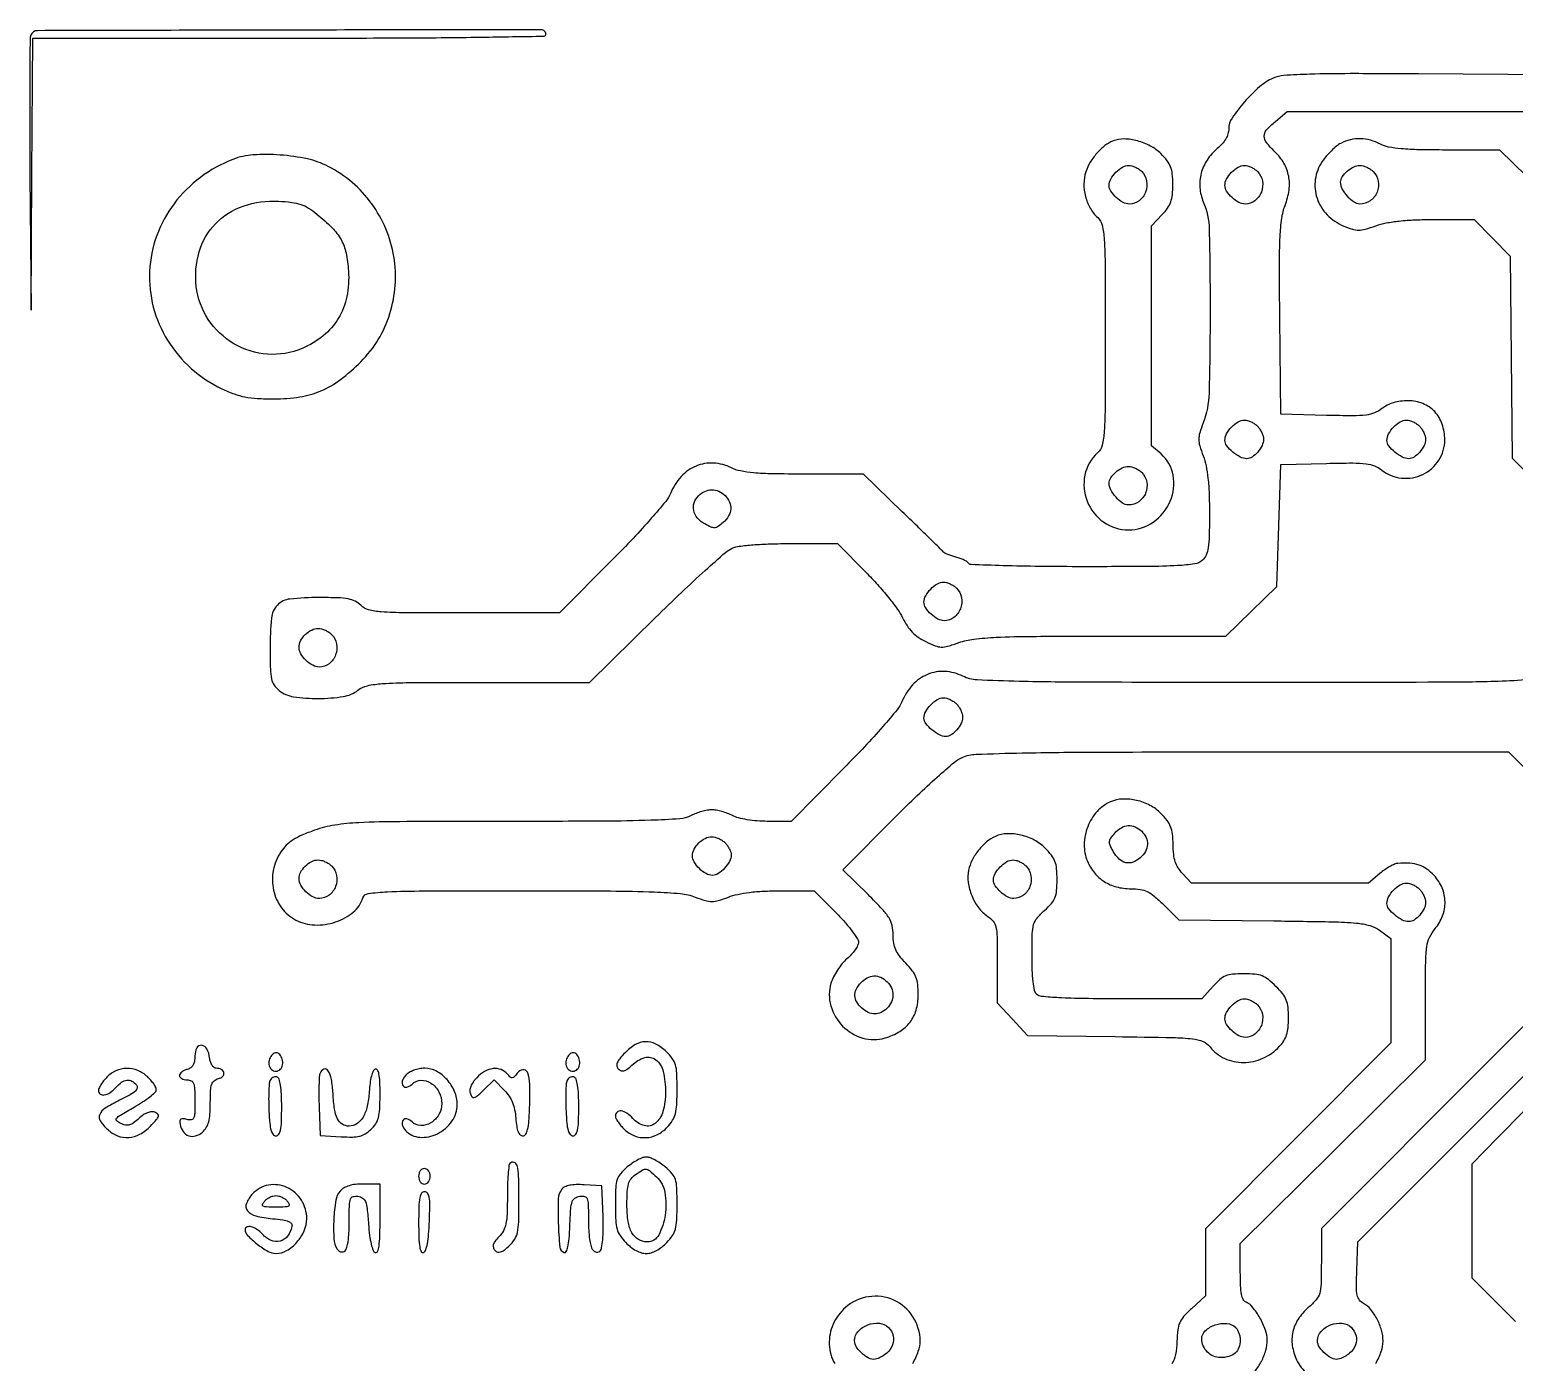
# Model space of a CAD drawing. Extents: x 30 to 1363, y 34 to 747.
# Drawn here: x 30.2 to 415, y 401.8 to 747.2 of the extents above; entities that cross this region are included whole.
import ezdxf

# ---------------------------------------------------------------- set-up
doc = ezdxf.new("R2010")
doc.units = 0

msp = doc.modelspace()

# ---------------------------------------------------------------- linework, layer by layer
for points in [[(30.455378, 745.744313, 0.089955), (30.263404, 744.729599, 0.000473), (30.196328, 734.577904, 0.002078), (30.178887, 722.999145, 0.001314), (30.250149, 709.494313), (30.526773, 674.5), (30.763387, 709.75), (31, 745), (97.5, 745, 0.001002), (126.601436, 745.058322, 0.002757), (147.125, 745.253759, 0.000425), (163.522338, 745.514276, 0.40932), (164, 746, 0.414581), (162.814184, 747.184328, 0.000165), (97.459661, 747.080729, 0.000176), (32.179445, 746.932702, 0.309821)], [(311, 718.344245, 0.071597), (308.887493, 717.126921, 0.045602), (306.821547, 715.175648, 0.044548), (305.084305, 712.811691, 0.056547), (303.951469, 710.35295, 0.078113), (303.443513, 707.261707, 0.065336), (303.853643, 703.958536, 0.065577), (305.099092, 700.8849, 0.07999), (307.037645, 698.465932, -0.154426), (308.185174, 696.502023, -0.039533), (308.717425, 692.814454, -0.014853), (308.955952, 685.927033, -0.001229), (309, 668, -0.001199), (308.956589, 649.90032, -0.015238), (308.716657, 643.100636, -0.042189), (308.169262, 639.480518, -0.151348), (306.991365, 637.492185, 0.15921), (303.703091, 631.741926, 0.147427), (304.308806, 624.958246, 0.145366), (308.580547, 619.57201, 0.154097), (315, 617.545455, 0.153503), (321.43001, 619.567139, 0.140004), (325.828709, 624.96959, 0.146645), (326.596635, 631.680819, 0.171093), (323.444372, 637.235316), (321, 639.360671), (321, 667.875617), (321, 696.390562), (323.75, 699.260944, 0.036958), (325.14865, 700.95524, 0.06928), (325.964127, 702.529766, 0.061387), (326.374808, 704.393206, 0.023579), (326.5, 707.046432, 0.023686), (326.370162, 709.785684, 0.068577), (325.935319, 711.628992, 0.073767), (325.038736, 713.209993, 0.030573), (323.40662, 715.054919, 0.074482), (320.723086, 717.039233, 0.057276), (317.326404, 718.370736, 0.059231), (313.864671, 718.861538, 0.100925)], [(82.870926, 713.582886, 0.140159), (67.603109, 702.087714, 0.150803), (61.261723, 684.584425, 0.152396), (65.911475, 666.690418, 0.143628), (80, 654.112801, 0.023489), (83.189109, 652.777519, 0.039615), (85.981787, 652.003525, 0.034417), (89.122538, 651.617262, 0.013391), (93.5, 651.5, 0.038401), (100.203032, 652.015566, 0.062444), (105.685118, 653.581604, 0.060948), (110.701558, 656.485381, 0.034746), (115.994276, 661.089514, 0.121575), (123.550618, 673.597761, 0.117127), (124.560739, 688.368554, 0.11614), (118.8122, 702.112182, 0.118072), (107.563455, 711.748389, 0.065134), (102.154302, 713.681312, 0.034754), (95.112575, 714.699784, 0.034796), (88.109861, 714.731947, 0.075614)], [(318.428571, 710.428571, -0.152214), (319.713273, 707.980583, -0.136093), (319.456517, 705.114412, -0.140429), (317.776564, 702.852873, -0.164681), (315.257312, 702, -0.12584), (313.617927, 702.419238, -0.060561), (311.842419, 703.691353, -0.061122), (310.452146, 705.321891, -0.14703), (310, 706.826247, -0.130232), (310.437437, 708.47721, -0.064738), (311.752339, 710.216571, -0.064913), (313.461446, 711.555515, -0.134529), (315.083559, 712, -0.071086), (315.876795, 711.886651, -0.038848), (316.79776, 711.538393, -0.037788), (317.696589, 711.030038, -0.048823)], [(348.428571, 710.428571, -0.152214), (349.713273, 707.980583, -0.136093), (349.456517, 705.114412, -0.140429), (347.776564, 702.852873, -0.164681), (345.257312, 702, -0.12584), (343.617927, 702.419238, -0.060561), (341.842419, 703.691353, -0.061122), (340.452146, 705.321891, -0.14703), (340, 706.826247, -0.130232), (340.437437, 708.47721, -0.064738), (341.752339, 710.216571, -0.064913), (343.461446, 711.555515, -0.134529), (345.083559, 712, -0.071086), (345.876795, 711.886651, -0.038848), (346.79776, 711.538393, -0.037788), (347.696589, 711.030038, -0.048823)], [(378.428571, 710.428571, -0.151452), (379.743155, 707.93268, -0.143981), (379.451115, 705.07492, -0.144683), (377.661366, 702.839873, -0.153237), (374.985275, 702, -0.156123), (373.467978, 702.485608, -0.057167), (371.774977, 704.012032, -0.056727), (370.436134, 705.92946, -0.124695), (370, 707.651078, -0.14883), (370.425592, 709.049201, -0.066082), (371.713861, 710.509311, -0.064599), (373.39214, 711.62537, -0.11496), (375, 712, -0.068562), (375.825464, 711.886274, -0.039005), (376.773214, 711.538393, -0.038141), (377.690527, 711.030083, -0.05083)], [(104.648105, 699.39709, -0.02751), (108.571203, 695.847664, -0.068786), (110.88265, 692.762516, -0.074282), (112.170259, 689.314026, -0.036384), (112.809117, 684.656823, -0.065262), (112.364627, 678.007648, -0.085816), (110.17903, 672.344141, -0.087709), (106.265467, 667.832055, -0.071513), (100.768471, 664.547728, -0.117573), (91.828176, 663.089276, -0.114988), (83.110503, 665.798714, -0.114796), (76.478375, 672.088312, -0.116883), (73.358746, 680.618759, -0.100676), (74.104217, 689.602539, -0.12168), (78.338842, 696.902748, -0.119623), (85.552712, 701.474644, -0.095154), (94.712809, 702.737733, -0.018027), (98.113959, 702.435049, -0.04993), (100.453263, 701.900655, -0.057782), (102.441794, 700.96498, -0.031308)], [(348.428571, 644.428571, -0.05083), (349.030083, 643.690527, -0.038141), (349.538393, 642.773214, -0.039005), (349.886274, 641.825464, -0.068562), (350, 641, -0.11496), (349.62537, 639.39214, -0.064599), (348.509311, 637.713861, -0.066082), (347.049201, 636.425592, -0.14883), (345.651078, 636, -0.123849), (343.993274, 636.417031, -0.050995), (342.06094, 637.724282, -0.050878), (340.482218, 639.34447, -0.169282), (340, 640.727963, -0.126001), (340.43599, 642.4306, -0.066557), (341.736826, 644.19878, -0.066985), (343.441883, 645.549136, -0.134822), (345.083559, 646, -0.071086), (345.876795, 645.886651, -0.038848), (346.79776, 645.538393, -0.037788), (347.696589, 645.030038, -0.048823)], [(390.428571, 644.428571, -0.05083), (391.030083, 643.690527, -0.038141), (391.538393, 642.773214, -0.039005), (391.886274, 641.825464, -0.068562), (392, 641, -0.11496), (391.62537, 639.39214, -0.064599), (390.509311, 637.713861, -0.066082), (389.049201, 636.425592, -0.14883), (387.651078, 636, -0.123849), (385.993274, 636.417031, -0.050995), (384.06094, 637.724282, -0.050878), (382.482218, 639.34447, -0.169282), (382, 640.727963, -0.126001), (382.43599, 642.4306, -0.066557), (383.736826, 644.19878, -0.066985), (385.441883, 645.549136, -0.134822), (387.083559, 646, -0.071086), (387.876795, 645.886651, -0.038848), (388.79776, 645.538393, -0.037788), (389.696589, 645.030038, -0.048823)], [(318.428571, 632.428571, -0.151452), (319.743155, 629.93268, -0.143981), (319.451115, 627.07492, -0.144683), (317.661366, 624.839873, -0.153237), (314.985275, 624, -0.156123), (313.467978, 624.485608, -0.057167), (311.774977, 626.012032, -0.056727), (310.436134, 627.92946, -0.124695), (310, 629.651078, -0.14883), (310.425592, 631.049201, -0.066082), (311.713861, 632.509311, -0.064599), (313.39214, 633.62537, -0.11496), (315, 634, -0.068562), (315.825464, 633.886274, -0.039005), (316.773214, 633.538393, -0.038141), (317.690527, 633.030083, -0.05083)], [(210.428571, 626.428571, -0.089834), (211.591058, 624.751816, -0.125145), (211.913034, 622.96242, -0.117822), (211.343637, 621.157118, -0.07392), (209.931662, 619.438155, -0.03034), (208.659101, 618.419771, -0.134852), (207.766643, 618.097884, -0.123803), (206.793681, 618.263183, -0.023862), (205.181662, 619.066585, -0.086841), (203.286359, 620.609662, -0.123231), (202.308091, 622.540246, -0.136083), (202.402572, 624.561045, -0.117581), (203.518212, 626.375354, -0.088006), (205.159355, 627.521988, -0.107051), (206.985176, 627.932177, -0.108005), (208.804658, 627.54917, -0.090937)], [(270.428571, 602.428571, -0.152214), (271.713273, 599.980583, -0.136093), (271.456517, 597.114412, -0.140429), (269.776564, 594.852873, -0.164681), (267.257312, 594, -0.12584), (265.617927, 594.419238, -0.060561), (263.842419, 595.691353, -0.061122), (262.452146, 597.321891, -0.14703), (262, 598.826247, -0.130232), (262.437437, 600.47721, -0.064738), (263.752339, 602.216571, -0.064913), (265.461446, 603.555515, -0.134529), (267.083559, 604, -0.071086), (267.876795, 603.886651, -0.038848), (268.79776, 603.538393, -0.037788), (269.696589, 603.030038, -0.048823)], [(108.428571, 590.428571, -0.152214), (109.713273, 587.980583, -0.136093), (109.456517, 585.114412, -0.140429), (107.776564, 582.852873, -0.164681), (105.257312, 582, -0.126624), (103.562413, 582.436224, -0.066292), (101.79856, 583.739118, -0.066678), (100.449917, 585.444767, -0.134777), (100, 587.083559, -0.120361), (100.41475, 588.781548, -0.078834), (101.617774, 590.409262, -0.078431), (103.273157, 591.592129, -0.116495), (105, 592, -0.068562), (105.825464, 591.886274, -0.039005), (106.773214, 591.538393, -0.038141), (107.690527, 591.030083, -0.05083)], [(270.428571, 572.428571, -0.05083), (271.030083, 571.690527, -0.038141), (271.538393, 570.773214, -0.039005), (271.886274, 569.825464, -0.068562), (272, 569, -0.11496), (271.62537, 567.39214, -0.064599), (270.509311, 565.713861, -0.066082), (269.049201, 564.425592, -0.14883), (267.651078, 564, -0.123849), (265.993274, 564.417031, -0.050995), (264.06094, 565.724282, -0.050878), (262.482218, 567.34447, -0.169282), (262, 568.727963, -0.126001), (262.43599, 570.4306, -0.066557), (263.736826, 572.19878, -0.066985), (265.441883, 573.549136, -0.134822), (267.083559, 574, -0.071086), (267.876795, 573.886651, -0.038848), (268.79776, 573.538393, -0.037788), (269.696589, 573.030038, -0.048823)], [(280.5, 538.097146, 0.072339), (278.244991, 536.688783, 0.049184), (276.135835, 534.51281, 0.04881), (274.473642, 531.942103, 0.067162), (273.55126, 529.353591, 0.087719), (273.446042, 526.185022, 0.061723), (274.382423, 522.735782, 0.061839), (276.129263, 519.626704, 0.089069), (278.416474, 517.462771, -0.076399), (279.904873, 516.123951, -0.119483), (280.647438, 514.57851, -0.048317), (280.943743, 511.97956, -0.00424), (281, 505.346267), (281, 494.922554), (284.926355, 490.711277), (288.852709, 486.5), (311.575132, 486.195719, -0.001425), (326.534205, 485.952763, -0.022348), (331.633248, 485.627116, -0.073639), (334.329413, 484.922915, -0.126109), (336.164415, 483.51811, 0.119582), (339.946245, 480.544973, 0.108754), (344.807729, 479.500867, 0.103786), (349.84509, 480.584716, 0.09979), (354.10295, 483.609585, 0.046453), (355.271878, 485.11154, 0.064411), (355.997531, 486.653454, 0.054418), (356.380772, 488.520114, 0.023446), (356.5, 491.061333, 0.024238), (356.366021, 493.823539, 0.071051), (355.916419, 495.670398, 0.073757), (354.978467, 497.278937, 0.027568), (353.230769, 499.230769, 0.027646), (351.261698, 500.993354, 0.075375), (349.647251, 501.927132, 0.071025), (347.772829, 502.370167, 0.022575), (344.89874, 502.5, 0.0211), (341.999088, 502.37758, 0.075883), (340.203874, 501.946123, 0.084108), (338.717183, 501.024032, 0.029659), (336.932067, 499.25), (334.028193, 496), (313.214096, 496, -0.003166), (303.413903, 496.062061, -0.010448), (296.957443, 496.278827, -0.009322), (292.462111, 496.608024, -0.175173), (291.2, 497.2, -0.147065), (290.682914, 498.16164, -0.020518), (290.318073, 500.418197, -0.019675), (290.07675, 503.431398, -0.010144), (290, 507.214096, -0.006304), (290.07152, 512.886381, -0.061411), (290.424546, 515.256142, -0.107597), (291.30588, 516.928882, -0.035589), (293.25, 518.932067, 0.029659), (295.024032, 520.717183, 0.084108), (295.946123, 522.203874, 0.075883), (296.37758, 523.999088, 0.0211), (296.5, 526.89874, 0.022225), (296.373707, 529.738572, 0.068512), (295.944499, 531.607876, 0.075195), (295.051216, 533.195098, 0.030679), (293.40662, 535.054919, 0.075306), (290.590447, 537.130182, 0.063399), (287.117252, 538.430028, 0.065612), (283.56004, 538.788557, 0.09611)], [(318.428571, 539.428571, -0.088983), (319.57928, 537.77477, -0.12108), (319.92017, 535.996635, -0.117051), (319.399969, 534.218517, -0.079561), (318.074404, 532.567335, -0.092764), (316.186203, 531.408201, -0.149337), (314.317529, 531.278902, -0.136582), (312.5773, 532.227072, -0.072366), (311.067541, 534.188737, -0.023916), (310.263542, 535.79675, -0.124082), (310.097938, 536.767776, -0.134944), (310.419543, 537.65918, -0.030271), (311.438155, 538.931662, -0.07392), (313.157118, 540.343637, -0.117822), (314.96242, 540.913034, -0.125145), (316.751816, 540.591058, -0.089834)], [(210.428571, 536.428571, -0.044552), (211.029965, 535.709265, -0.036829), (211.538393, 534.8488, -0.038266), (211.887643, 533.983358, -0.076918), (212, 533.257312, -0.12584), (211.580762, 531.617927, -0.060561), (210.308647, 529.842419, -0.061122), (208.678109, 528.452146, -0.14703), (207.173753, 528, -0.130232), (205.52279, 528.437437, -0.064738), (203.783429, 529.752339, -0.064913), (202.444485, 531.461446, -0.134529), (202, 533.083559, -0.120361), (202.41475, 534.781548, -0.078834), (203.617774, 536.409262, -0.078431), (205.273157, 537.592129, -0.116495), (207, 538, -0.068562), (207.825464, 537.886274, -0.039005), (208.773214, 537.538393, -0.038141), (209.690527, 537.030083, -0.05083)], [(108.428571, 530.428571, -0.152214), (109.713273, 527.980583, -0.136093), (109.456517, 525.114412, -0.140429), (107.776564, 522.852873, -0.164681), (105.257312, 522, -0.126624), (103.562413, 522.436224, -0.066292), (101.79856, 523.739118, -0.066678), (100.449917, 525.444767, -0.134777), (100, 527.083559, -0.120361), (100.41475, 528.781548, -0.078834), (101.617774, 530.409262, -0.078431), (103.273157, 531.592129, -0.116495), (105, 532, -0.068562), (105.825464, 531.886274, -0.039005), (106.773214, 531.538393, -0.038141), (107.690527, 531.030083, -0.05083)], [(288.428571, 530.428571, -0.152214), (289.713273, 527.980583, -0.136093), (289.456517, 525.114412, -0.140429), (287.776564, 522.852873, -0.164681), (285.257312, 522, -0.12584), (283.617927, 522.419238, -0.060561), (281.842419, 523.691353, -0.061122), (280.452146, 525.321891, -0.14703), (280, 526.826247, -0.130232), (280.437437, 528.47721, -0.064738), (281.752339, 530.216571, -0.064913), (283.461446, 531.555515, -0.134529), (285.083559, 532, -0.071086), (285.876795, 531.886651, -0.038848), (286.79776, 531.538393, -0.037788), (287.696589, 531.030038, -0.048823)], [(390.428571, 524.428571, -0.05083), (391.030083, 523.690527, -0.038141), (391.538393, 522.773214, -0.039005), (391.886274, 521.825464, -0.068562), (392, 521, -0.11496), (391.62537, 519.39214, -0.064599), (390.509311, 517.713861, -0.066082), (389.049201, 516.425592, -0.14883), (387.651078, 516, -0.123849), (385.993274, 516.417031, -0.050995), (384.06094, 517.724282, -0.050878), (382.482218, 519.34447, -0.169282), (382, 520.727963, -0.126001), (382.43599, 522.4306, -0.066557), (383.736826, 524.19878, -0.066985), (385.441883, 525.549136, -0.134822), (387.083559, 526, -0.071086), (387.876795, 525.886651, -0.038848), (388.79776, 525.538393, -0.037788), (389.696589, 525.030038, -0.048823)], [(252.428571, 500.428571, -0.090656), (253.543442, 498.814882, -0.106339), (253.933842, 497, -0.106339), (253.543442, 495.185118, -0.090656), (252.428571, 493.571429, -0.081006), (250.869117, 492.449295, -0.119245), (249.230999, 492.074871, -0.113189), (247.540432, 492.485138, -0.068122), (245.828741, 493.654988, -0.073135), (244.547763, 495.209514, -0.129862), (244.084276, 496.791887, -0.125464), (244.456879, 498.435221, -0.065838), (245.654988, 500.171259, -0.083747), (247.260571, 501.438405, -0.116284), (249.02049, 501.924523, -0.118181), (250.791063, 501.570583, -0.088436)], [(348.428571, 494.428571, -0.152214), (349.713273, 491.980583, -0.136093), (349.456517, 489.114412, -0.140429), (347.776564, 486.852873, -0.164681), (345.257312, 486, -0.12584), (343.617927, 486.419238, -0.060561), (341.842419, 487.691353, -0.061122), (340.452146, 489.321891, -0.14703), (340, 490.826247, -0.130232), (340.437437, 492.47721, -0.064738), (341.752339, 494.216571, -0.064913), (343.461446, 495.555515, -0.134529), (345.083559, 496, -0.071086), (345.876795, 495.886651, -0.038848), (346.79776, 495.538393, -0.037788), (347.696589, 495.030038, -0.048823)], [(73, 481.189956, -0.039759), (72.888575, 479.790923, -0.090925), (72.536669, 478.797062, -0.113268), (71.915668, 478.126748, -0.085763), (71, 477.710251, 0.048178), (70.234879, 477.429173, 0.057927), (69.5875, 477.019623, 0.068086), (69.146168, 476.550651, 0.156018), (69, 476.09362, 0.177236), (69.152739, 475.676265, 0.092449), (69.5875, 475.321251, 0.072558), (70.234809, 475.0809, 0.052716), (71, 475, -0.116949), (72.05277, 474.750344, -0.189934), (72.657517, 474.074202, -0.078657), (72.937908, 472.671768, -0.010085), (73, 469.59362, -0.007701), (72.949504, 466.315061, -0.094642), (72.678257, 465.099352, -0.271355), (72.06182, 464.647436, -0.089849), (70.899135, 464.736628, 0.034077), (69.858464, 464.934235, 0.185748), (69.312593, 464.796136, 0.236381), (69.077521, 464.356963, 0.055361), (69.149135, 463.500191, 0.105278), (69.964256, 461.592415, 0.155378), (71.404024, 460.500312, 0.15918), (73.182766, 460.455951, 0.111658), (74.941464, 461.447026, 0.070371), (75.954854, 462.663133, 0.072479), (76.578857, 464.100779, 0.05026), (76.904986, 466.067034, 0.015984), (77, 469.038356, -0.010816), (77.069868, 472.267768, -0.070024), (77.36565, 473.86523, -0.145292), (77.995959, 474.764251, -0.104121), (79.100616, 475.316061, 0.126443), (80.229527, 475.943575, 0.263197), (80.514929, 476.875455, 0.232079), (79.859287, 477.69691, 0.110725), (78.507405, 478, -0.179159), (77.958145, 478.203336, -0.077401), (77.443673, 478.805301, -0.062446), (77.038997, 479.692433, -0.047115), (76.816422, 480.741449, 0.094186), (76.106832, 483.013375, 0.245582), (74.734855, 483.949211, 0.31761), (73.484238, 483.269104, 0.114913)], [(92.335833, 480.432783, 0.13575), (92.191905, 478.946818, 0.158748), (92.853817, 477.700354, 0.198612), (93.994798, 477.250389, 0.194633), (95.132783, 477.732783, 0.155991), (95.722282, 478.876502, 0.106879), (95.653842, 480.346404, 0.11812), (95.004171, 481.550952, 0.213408), (94, 482, 0.125507), (93.549001, 481.884981, 0.064084), (93.072758, 481.53963, 0.057495), (92.644856, 481.03215, 0.054869)], [(169.335833, 480.432783, 0.13575), (169.191905, 478.946818, 0.158748), (169.853817, 477.700354, 0.198612), (170.994798, 477.250389, 0.194633), (172.132783, 477.732783, 0.155991), (172.722282, 478.876502, 0.106879), (172.653842, 480.346404, 0.11812), (172.004171, 481.550952, 0.213408), (171, 482, 0.125507), (170.549001, 481.884981, 0.064084), (170.072758, 481.53963, 0.057495), (169.644856, 481.03215, 0.054869)], [(184.493684, 481.993407, 0.018166), (183.111203, 480.441281, 0.076537), (182.473376, 479.373716, 0.148048), (182.396908, 478.543196, 0.146855), (182.793349, 477.806651, 0.11021), (183.490242, 477.36402, 0.157733), (184.2166, 477.33972, 0.094692), (185.090416, 477.781684, 0.02428), (186.301207, 478.813244, -0.114912), (189.639609, 480.748557, -0.248229), (192.471537, 480.203701, -0.16837), (194.394662, 477.139592, -0.05678), (195, 471.826247, -0.065904), (194.335503, 466.806763, -0.159056), (192.311387, 463.708566, -0.242746), (189.499853, 463.137641, -0.140742), (186.5, 465, 0.057906), (184.970576, 466.340189, 0.114275), (183.476571, 466.930518, 0.216089), (182.446725, 466.637843, 0.220542), (182, 465.674314, 0.114721), (182.152191, 465.019733, 0.031854), (182.67987, 464.099344, 0.030382), (183.428635, 463.104112, 0.027721), (184.314451, 462.174314, 0.09518), (186.96078, 460.498935, 0.106728), (189.932093, 460.013454, 0.10482), (192.880814, 460.796519, 0.088903), (195.459531, 462.739782, 0.04602), (196.821329, 464.510127, 0.077753), (197.563369, 466.224336, 0.052112), (197.90923, 468.525241, 0.011267), (198, 472.552691, 0.010493), (197.912204, 476.735908, 0.059534), (197.555892, 478.931318, 0.090374), (196.755149, 480.547185, 0.041643), (195.195281, 482.312909, 0.070529), (192.465234, 484.274959, 0.128749), (189.808991, 484.886384, 0.127142), (187.170764, 484.11982, 0.067882)], [(50.174314, 475.685549, 0.02332), (49.342042, 474.712461, 0.026266), (48.638705, 473.702713, 0.026854), (48.138134, 472.791177, 0.112596), (48, 472.185549, 0.24315), (48.455926, 471.303437, 0.201607), (49.500093, 471.071223, 0.106068), (51.000116, 471.688509, 0.058439), (52.5, 473, -0.051025), (54.009705, 474.359978, -0.126344), (55.382308, 474.908137, -0.158058), (56.649701, 474.671055, -0.095192), (57.841704, 473.690735, -0.23025), (58.03352, 472.90729, -0.156072), (57.567074, 472.096662, -0.059603), (56.198075, 471.119443, -0.011225), (53.464149, 469.7016, 0.023341), (49.703292, 467.634078, 0.157579), (48.337011, 466.040919, 0.247365), (48.48589, 464.366761, 0.060805), (50.314451, 462.174314, 0.093399), (52.953936, 460.490181, 0.113714), (55.84365, 460.038006, 0.107627), (58.760713, 460.894741, 0.07683), (61.471693, 462.970454, 0.010354), (63.060439, 464.699018, 0.105122), (63.536608, 465.544149, 0.290296), (63.383712, 466.115584, 0.094754), (62.607903, 466.596967, 0.113941), (61.725238, 466.720907, 0.071987), (60.708438, 466.481622, 0.058378), (59.604515, 465.89071, 0.036539), (58.464635, 464.966776, -0.028718), (57.110416, 463.833595, -0.093828), (56.064059, 463.325254, -0.115625), (55.031684, 463.289206, -0.056153), (53.766312, 463.691071, -0.082762), (52.723806, 464.381332, -0.395634), (52.680056, 465.030147, -0.088134), (53.67267, 465.881319, -0.004804), (57.250796, 467.946267, 0.01514), (59.453291, 469.278762, 0.021763), (61.311171, 470.59918, 0.018506), (62.714162, 471.777085, 0.211936), (63, 472.421144, 0.119596), (62.850584, 473.036876, 0.03024), (62.32013, 473.928697, 0.029102), (61.571425, 474.90294, 0.025802), (60.685549, 475.825686, 0.093671), (58.18473, 477.419444, 0.098801), (55.322074, 477.951108, 0.100609), (52.51632, 477.341711, 0.100888)], [(105.453559, 476.739573, 0.076795), (105.253397, 475.814627, 0.007837), (105.154127, 473.567876, 0.009643), (105.129328, 470.871311, 0.00755), (105.203033, 467.945816), (105.5, 460.578802), (110.893286, 460.249697, 0.016881), (113.825404, 460.169962, 0.058068), (115.711389, 460.402306, 0.07844), (117.178358, 461.014145, 0.050666), (118.643286, 462.13461, 0.058151), (119.888933, 463.612184, 0.083057), (120.58461, 465.17616, 0.05217), (120.91402, 467.377279, 0.011077), (121, 471.257647, 0.008905), (120.940961, 474.572239, 0.038632), (120.719675, 476.524869, 0.087953), (120.331691, 477.538607, 0.350409), (119.75, 477.754731, 0.214174), (119.220686, 477.271114, 0.036667), (118.761352, 475.952526, 0.032379), (118.399715, 474.142223, 0.018776), (118.189482, 471.933266, -0.03919), (117.671864, 468.141679, -0.078906), (116.579041, 465.336649, -0.111196), (114.979297, 463.621061, -0.15084), (112.967457, 463, -0.140792), (111.205497, 463.506174, -0.139388), (109.972699, 464.871831, -0.079263), (109.201356, 467.373128, -0.022238), (108.806331, 471.455584, 0.031246), (108.384171, 475.127567, 0.097425), (107.485612, 477.436211, 0.366496), (106.44249, 477.762084, 0.203906)], [(127.589845, 476.099277, 0.107398), (126.758722, 474.653019, 0.245264), (126.969648, 473.448978, 0.308552), (127.980913, 473.116353, 0.126824), (129.287132, 473.887132, -0.191139), (131.58373, 474.878967, -0.153859), (134.192173, 474.141958, -0.127787), (136.253392, 471.8659, -0.121013), (137, 468.826247, -0.131987), (136.238238, 465.990769, -0.124979), (134.146991, 463.849509, -0.144643), (131.529454, 463.149675, -0.192153), (129.287132, 464.112868, 0.126824), (127.980913, 464.883647, 0.308552), (126.969648, 464.551022, 0.245264), (126.758722, 463.346981, 0.107398), (127.589845, 461.900723, 0.193208), (131.272618, 460.105728, 0.134738), (135.858924, 461.016606, 0.123791), (139.616504, 464.247985, 0.154773), (141, 468.610366, 0.100145), (140.319357, 471.974564, 0.083337), (138.360307, 475.061177, 0.086718), (135.587447, 477.239836, 0.123868), (132.566094, 478, 0.046411), (131.13533, 477.866907, 0.044867), (129.736659, 477.471996, 0.047259), (128.508884, 476.86476, 0.070487)], [(146.0478, 475.550881, 0.036221), (145.116679, 474.403625, 0.058254), (144.521303, 473.295406, 0.072016), (144.279627, 472.276243, 0.114359), (144.403033, 471.392097, 0.082681), (144.874686, 470.589679, 0.294352), (145.417572, 470.420625, 0.113124), (146.206973, 470.847725, 0.010688), (147.838536, 472.345307), (150.617978, 475.008182), (153.24521, 472.254091, -0.043137), (154.468878, 470.72722, -0.051097), (155.334363, 469.093924, -0.047764), (155.890485, 467.228423, -0.031172), (156.186221, 465, 0.018755), (156.411235, 462.907496, 0.0597), (156.77739, 461.552296, 0.106788), (157.301132, 460.779993, 0.192867), (158, 460.5, 0.256838), (158.753362, 460.914315, 0.085688), (159.253538, 462.116667, 0.038852), (159.581487, 464.353122, 0.007664), (159.794857, 468.405143, 0.017437), (159.808131, 473.909423, 0.084538), (159.186258, 476.959452, 0.351945), (158.03277, 477.626304, 0.198), (156.564328, 476.73891, -0.024902), (155.783658, 475.785411, -0.186469), (155.271182, 475.527513, -0.21358), (154.75957, 475.698935, -0.033495), (154.009204, 476.48891, 0.13109), (152.370337, 477.652438, 0.119049), (150.30607, 477.900722, 0.101568), (148.090528, 477.167198, 0.073744)], [(92.449053, 474.727831, 0.074299), (92.249194, 473.825963, 0.009446), (92.147762, 471.833466, 0.0109), (92.123502, 469.448537, 0.008871), (92.198527, 466.894673, 0.01056), (92.41581, 463.714959, 0.046346), (92.756028, 461.866024, 0.097141), (93.265455, 460.858843, 0.231205), (94, 460.5, 0.24886), (94.740661, 460.89298, 0.099229), (95.199438, 461.986111, 0.042132), (95.440015, 464.06264, 0.007782), (95.5, 467.916667, 0.010496), (95.429592, 471.27037, 0.029057), (95.193844, 473.618094, 0.039121), (94.818033, 475.178235, 0.237961), (94.250526, 475.749825, 0.114509), (93.731528, 475.798612, 0.095725), (93.205935, 475.621417, 0.089184), (92.754371, 475.245729, 0.083332)], [(169.449053, 474.727831, 0.074299), (169.249194, 473.825963, 0.009446), (169.147762, 471.833466, 0.0109), (169.123502, 469.448537, 0.008871), (169.198527, 466.894673, 0.01056), (169.41581, 463.714959, 0.046346), (169.756028, 461.866024, 0.097141), (170.265455, 460.858843, 0.231205), (171, 460.5, 0.24886), (171.740661, 460.89298, 0.099229), (172.199438, 461.986111, 0.042132), (172.440015, 464.06264, 0.007782), (172.5, 467.916667, 0.010496), (172.429592, 471.27037, 0.029057), (172.193844, 473.618094, 0.039121), (171.818033, 475.178235, 0.237961), (171.250526, 475.749825, 0.114509), (170.731528, 475.798612, 0.095725), (170.205935, 475.621417, 0.089184), (169.754371, 475.245729, 0.083332)], [(185.076725, 452.411106, 0.037606), (183.304189, 450.676157, 0.103782), (182.449314, 449.162494, 0.067283), (182.083982, 447.070951, 0.009641), (182, 442.715825, 0.010925), (182.09016, 438.589869, 0.055321), (182.4432, 436.31894, 0.082457), (183.218975, 434.624259, 0.042562), (184.687091, 432.804719, 0.038586), (185.958119, 431.667987, 0.04173), (187.357298, 430.772867, 0.045317), (188.750519, 430.191768, 0.076293), (190, 430, 0.076293), (191.249481, 430.191768, 0.045317), (192.642702, 430.772867, 0.04173), (194.041881, 431.667987, 0.038586), (195.312909, 432.804719, 0.042562), (196.781025, 434.624259, 0.082457), (197.5568, 436.31894, 0.055321), (197.90984, 438.589869, 0.010925), (198, 442.715825, 0.009641), (197.916018, 447.070951, 0.067283), (197.550686, 449.162494, 0.103782), (196.695811, 450.676157, 0.037606), (194.923275, 452.411106, 0.026627), (193.609733, 453.401947, 0.027235), (192.207914, 454.239512, 0.028275), (190.916531, 454.827986, 0.093028), (190, 455, 0.093028), (189.083469, 454.827986, 0.028275), (187.792086, 454.239512, 0.027235), (186.390267, 453.401947, 0.026627)], [(131, 450, 0.072314), (131.111864, 449.230589, 0.08892), (131.4375, 448.583333, 0.10214), (131.924246, 448.153209, 0.130775), (132.5, 448, 0.130775), (133.075754, 448.153209, 0.10214), (133.5625, 448.583333, 0.08892), (133.888136, 449.230589, 0.072314), (134, 450, 0.072314), (133.888136, 450.769411, 0.08892), (133.5625, 451.416667, 0.10214), (133.075754, 451.846791, 0.130775), (132.5, 452, 0.130775), (131.924246, 451.846791, 0.10214), (131.4375, 451.416667, 0.08892), (131.111864, 450.769411, 0.072314)], [(154.666667, 453.333333, 0.171997), (154.401456, 452.776846, 0.006867), (154.195833, 450.506953, 0.011403), (154.048372, 447.768734, 0.007749), (154, 444.647785, -0.008986), (153.919597, 440.174575, -0.043112), (153.609256, 437.645842, -0.07267), (152.960438, 435.886831, -0.06402), (151.813244, 434.301207, 0.024441), (150.785873, 433.094548, 0.09396), (150.342345, 432.219394, 0.156544), (150.363325, 431.492784, 0.111956), (150.8, 430.8, 0.121776), (151.503568, 430.375348, 0.154282), (152.258923, 430.37948, 0.088414), (153.187285, 430.872263, 0.022461), (154.486756, 431.987558, 0.061099), (155.900848, 433.685078, 0.092548), (156.62598, 435.459508, 0.045341), (156.933609, 438.176203, 0.005534), (157, 444.174314, 0.007585), (156.911183, 450.028904, 0.054833), (156.5188, 452.815415, 0.267929), (155.739962, 453.613788, 0.271281)], [(192.685549, 449.825686, -0.163817), (194.828205, 445.82652, -0.077549), (194.90113, 439.906761, -0.086584), (193.228787, 434.778103, -0.277526), (190.272037, 433, -0.13308), (187.951239, 433.628842, -0.135649), (186.285384, 435.340173, -0.090665), (185.303466, 438.28893, -0.035167), (185, 442.598284, -0.011804), (185.082319, 446.084762, -0.057276), (185.400247, 448.034485, -0.096779), (186.062095, 449.340573, -0.074588), (187.222506, 450.443296, -0.016976), (189.07147, 451.646934, -0.165406), (189.970467, 451.843507, -0.148582), (190.848396, 451.464455, -0.012902)], [(87.957778, 445.455057, 0.09051), (86.364295, 442.988917, 0.272985), (86.632574, 441.083146, 0.166391), (88.760447, 439.72465, 0.036536), (93.101697, 439, -0.012617), (95.771164, 438.684639, -0.058213), (97.272817, 438.286585, -0.134645), (98.002533, 437.739764, -0.223213), (98.16781, 437.00343, -0.106794), (97.016506, 434.501045, -0.169404), (95.077487, 433.199429, -0.168768), (92.743861, 433.38375, -0.1059), (90.5, 435, 0.060054), (89.086735, 436.227748, 0.084546), (87.569865, 436.917209, 0.154425), (86.470924, 436.86386, 0.313686), (86, 436.187091, 0.199252), (86.639009, 434.647234, 0.031458), (89.15208, 432.437775, 0.033797), (91.981324, 430.540434, 0.131542), (94, 430, 0.131053), (96.783745, 430.742386, 0.080904), (99.428508, 432.892928, 0.077961), (101.339981, 435.868302, 0.104232), (102, 439, 0.141712), (100.605217, 443.822358, 0.145212), (96.86159, 447.101072, 0.153483), (92.102043, 447.705386, 0.160946)], [(110.654988, 446.171259, 0.146122), (109.51582, 443.784882, 0.026329), (109.006479, 438.834999, 0.027167), (109.028612, 433.837433, 0.127143), (109.903509, 431.121885, 0.228401), (111.090379, 430.382584, 0.326585), (112.1244, 430.979221, 0.082927), (112.809343, 433.654414, 0.021297), (113, 438.128568, -0.005364), (113.047399, 442.546353, -0.075879), (113.318841, 444.100377, -0.247402), (113.983512, 444.733809, -0.104718), (115.25, 444.819551, -0.112175), (116.484427, 444.348562, -0.156237), (117.216415, 443.430145, -0.064955), (117.642935, 441.6346, -0.007845), (118, 437.578376, 0.013489), (118.288727, 434.674098, 0.027054), (118.701645, 432.407004, 0.029781), (119.193081, 430.782714, 0.228685), (119.75, 430.245043, 0.394109), (120.350679, 430.522462, 0.061111), (120.726928, 431.907599, 0.029437), (120.943409, 434.469348, 0.006362), (121, 438.916667), (121, 448), (116.654988, 448, 0.027256), (114.628767, 447.889463, 0.046746), (112.972565, 447.549556, 0.056701), (111.655774, 446.978605, 0.078366)], [(168.116736, 446.640658, 0.166031), (167.178059, 444.174291, 0.017625), (167.182072, 437.939622, 0.014296), (167.587164, 431.665774, 0.297998), (168.704812, 430.26172, 0.370623), (169.273385, 430.495836, 0.064308), (169.695319, 431.681461, 0.034039), (170.005653, 433.800618, 0.009261), (170.204812, 437.181729, -0.006731), (170.440927, 441.5683, -0.063692), (170.803966, 443.411725, -0.165005), (171.508351, 444.340754, -0.113972), (172.75, 444.819551, -0.094912), (174.014383, 444.758589, -0.247993), (174.675363, 444.174628, -0.083479), (174.955781, 442.750621, -0.00636), (175.015313, 438.819551, 0.01985), (175.204872, 434.321573, 0.066843), (175.832674, 431.450826, 0.201863), (176.817721, 430.38741, 0.312259), (178.003216, 430.603216, 0.156313), (178.442944, 431.457676, 0.019339), (178.710498, 433.561602, 0.019835), (178.842337, 436.297598, 0.011442), (178.794857, 439.594857), (178.5, 447.5), (173.912412, 447.798158, 0.021618), (171.805319, 447.843831, 0.04392), (170.159498, 447.663156, 0.058204), (168.931824, 447.26529, 0.112571)], [(97, 443.5, -0.084627), (97.452976, 442.715918, -0.382744), (97.274939, 442.265025, -0.107644), (96.397045, 442.041623, -0.008681), (94, 442, -0.008681), (91.602955, 442.041623, -0.107644), (90.725061, 442.265025, -0.382744), (90.547024, 442.715918, -0.084627), (91, 443.5, -0.059806), (91.605713, 444.074091, -0.043899), (92.394767, 444.559375, -0.044601), (93.23689, 444.890374, -0.071461), (94, 445, -0.071461), (94.76311, 444.890374, -0.044601), (95.605233, 444.559375, -0.043899), (96.394287, 444.074091, -0.059806)], [(131, 437.916667, 0.007323), (131.057519, 433.989782, 0.033078), (131.275868, 431.708559, 0.072084), (131.657604, 430.498035, 0.376669), (132.25, 430.246921, 0.237739), (132.820271, 430.818272, 0.032295), (133.256493, 432.505019, 0.026735), (133.590295, 434.961692, 0.010883), (133.792064, 438.330254, 0.006657), (133.894661, 442.474954, 0.043275), (133.738318, 444.553928, 0.114827), (133.305388, 445.606511, 0.24258), (132.542064, 446, 0.250426), (131.767518, 445.586111, 0.10053), (131.297693, 444.439527, 0.040441), (131.057726, 442.219385, 0.006708)], [(252.8, 410.8, -0.137363), (253.999812, 408.666959, -0.1514), (253.855363, 406.307827, -0.129097), (252.331286, 404.165959, -0.088436), (249.727319, 402.677916, -0.187001), (248.086037, 402.72221, -0.074071), (246.123408, 403.91093, -0.072116), (244.534432, 405.670987, -0.148675), (244, 407.428571, -0.187274), (244.917217, 409.791549, -0.116627), (247.404668, 411.486277, -0.114242), (250.430406, 411.907643, -0.175848)], [(342.8, 410.8, -0.070395), (343.259976, 410.188407, -0.038897), (343.6475, 409.335625, -0.037889), (343.911715, 408.392078, -0.049362), (344, 407.5, -0.09126), (343.65033, 405.600158, -0.123128), (342.654431, 404.172367, -0.112352), (341.023695, 403.296354, -0.067399), (338.835184, 403, -0.103344), (337.023948, 403.378402, -0.094362), (335.448281, 404.456562, -0.094117), (334.376085, 406.041182, -0.102149), (334, 407.86283, -0.208968), (334.926224, 409.982241, -0.10656), (337.474734, 411.490773, -0.10164), (340.521183, 411.856751, -0.177421)], [(372.8, 410.8, -0.137363), (373.999812, 408.666959, -0.1514), (373.855363, 406.307827, -0.129097), (372.331286, 404.165959, -0.088436), (369.727319, 402.677916, -0.187001), (368.086037, 402.72221, -0.074071), (366.123408, 403.91093, -0.072116), (364.534432, 405.670987, -0.148675), (364, 407.428571, -0.187274), (364.917217, 409.791549, -0.116627), (367.404668, 411.486277, -0.114242), (370.430406, 411.907643, -0.175848)]]:
    msp.add_lwpolyline(points, format="xyb", close=True)
for points in [[(424.933103, 735.5), (390.216552, 735.730376, 0.001644), (372.46454, 735.789812, 0.007329), (362.04817, 735.637746, 0.009199), (355.287101, 735.315319, 0.088327), (352.5, 734.626629, 0.075619), (348.993628, 732.382143, 0.033162), (345.088341, 728.467096, 0.030756), (341.866405, 724.284317, 0.149822), (341, 721.457783, -0.07769), (340.803339, 720.199743, -0.054878), (340.219339, 718.891239, -0.048658), (339.278541, 717.591835, -0.036862), (338.018062, 716.361744, 0.071741), (335.384193, 713.407052, 0.082244), (333.841098, 709.958105, 0.084084), (333.511826, 706.260066, 0.079369), (334.40221, 702.579801, -0.093303), (335.924375, 695.428183, -0.006078), (336.169005, 674.140086, -0.006435), (335.882127, 652.944604, -0.084804), (334.364142, 645.283433, 0.018257), (333.473472, 642.668635, 0.073077), (333.228284, 641, 0.073077), (333.473472, 639.331365, 0.018257), (334.364142, 636.716567, -0.041185), (335.106345, 634.159433, -0.022606), (335.609886, 630.935944, -0.018116), (335.905898, 626.917178, -0.009324), (336, 621.871555, -0.005632), (335.934303, 616.039462, -0.031526), (335.667538, 612.92918, -0.062624), (335.126367, 611.001377, -0.109553), (334.171259, 609.654988, -0.149231), (332.17829, 608.718467, -0.022398), (327.727923, 608.279916, -0.011869), (319.988958, 608.049989, -0.001491), (303.230276, 608, -0.002859), (292.029647, 608.064055, -0.004633), (282.508319, 608.261209, -0.001012), (274.192313, 608.527359, -0.250874), (273.568465, 608.889221, 0.115916), (273.181486, 609.27699, 0.027292), (272.372687, 609.719939, 0.026672), (271.362293, 610.138985, 0.023482), (270.269465, 610.468505, -0.016864), (269.178099, 610.781893, -0.020039), (268.172472, 611.152885, -0.019256), (267.359002, 611.527935, -0.108687), (266.991668, 611.829284, 0.031518), (266.562292, 612.308836, 0.000401), (263.654109, 615.16704, 0.00117), (260.277556, 618.464781, 0.000766), (256.371728, 622.25), (246.280153, 632), (230.793715, 632, -0.004401), (222.759683, 632.070712, -0.01713), (217.794844, 632.328415, -0.0276), (214.435568, 632.806269, -0.066662), (212.066515, 633.616704, 0.101544), (207.436776, 634.85003, 0.114221), (202.903068, 634.0741, 0.109408), (199.02801, 631.337329, 0.087063), (196.282988, 627, -0.074763), (195.045795, 624.935146, -0.007484), (191.312027, 620.538273, -0.00912), (186.601597, 615.350679, -0.00664), (181.184401, 609.75), (167.526794, 596), (142.763397, 596, -0.001497), (127.36447, 596.046116, -0.017152), (121.305042, 596.290382, -0.046259), (118.001755, 596.847361, -0.132239), (116, 598, 0.08165), (114.548792, 599.041427, 0.069399), (112.757432, 599.636942, 0.038073), (110.044626, 599.926288, 0.007537), (105.154988, 600, 0.025038), (97.609032, 599.621887, 0.178379), (94.373861, 598.046423, 0.170366), (92.854139, 594.707066, 0.022401), (92.5, 586.806659, 0.006272), (92.567243, 581.446211, 0.047109), (92.868898, 578.928327, 0.096682), (93.558382, 577.325111, 0.072934), (94.860784, 575.911647, 0.135052), (98.577515, 574.286607, 0.037023), (105.013928, 573.837362, 0.037203), (111.465564, 574.346157, 0.129071), (115.272871, 576, -0.112432), (117.71395, 577.156956, -0.038718), (121.605859, 577.710465, -0.014683), (128.658089, 577.953956, -0.001287), (146.540747, 578), (175.266035, 578), (192.383017, 594.807226, -0.004291), (199.14391, 601.332763, -0.006037), (205.293521, 607.027707, -0.003693), (210.546318, 611.705606, -0.079441), (212.297053, 612.807226, -0.069513), (214.111431, 613.298227, -0.011566), (217.715749, 613.668428, -0.01181), (222.201873, 613.918117, -0.007996), (227.322081, 614), (239.550055, 614), (246.96893, 606.531279, -0.013132), (249.959922, 603.357698, -0.012727), (252.812489, 599.998869, -0.012739), (255.169334, 596.918733, -0.045016), (256.443903, 594.781279, 0.033868), (257.610683, 592.721712, 0.046248), (258.943702, 591.058291, 0.047698), (260.524714, 589.706319, 0.039531), (262.432924, 588.58025, 0.019974), (264.908642, 587.491964, 0.086532), (266.475299, 587.171808, 0.078167), (268.134477, 587.383783, 0.014547), (271.067138, 588.33025, -0.055893), (274.900366, 589.226166, -0.018188), (280.704148, 589.700574, -0.00968), (290.048354, 589.941966, -0.001617), (307.993816, 590), (340.219205, 590), (346.859602, 596.44424), (353.5, 602.88848), (354, 618.69424), (354.5, 634.5), (366.301361, 634.78218, -0.004632), (373.202093, 634.883228, -0.03162), (376.598069, 634.686581, -0.064826), (378.791413, 634.125288, -0.071752), (380.68622, 633.03218, 0.142006), (385.800436, 630.963412, 0.13811), (391.289778, 631.918232, 0.138855), (395.453654, 635.58977, 0.144035), (397, 640.846352, 0.082125), (396.324734, 644.929847, 0.105885), (394.379005, 648.185048, 0.110375), (391.343696, 650.266978, 0.095625), (387.545965, 651, 0.032438), (385.541081, 650.869793, 0.039596), (383.702733, 650.480156, 0.042658), (382.071926, 649.841475, 0.052041), (380.68622, 648.96782, -0.071752), (378.791413, 647.874712, -0.064826), (376.598069, 647.313419, -0.03162), (373.202093, 647.116772, -0.004632), (366.301361, 647.21782), (354.5, 647.5), (354.23216, 672.419853, -0.002208), (354.145072, 686.174868, -0.012192), (354.311477, 693.579808, -0.022607), (354.746566, 698.292761, -0.056948), (355.601543, 701.626715, 0.056933), (356.624092, 705.613608, 0.081027), (356.53511, 709.262889, 0.085184), (355.30892, 712.560106, 0.07032), (352.987547, 715.51193, -0.032422), (350.766267, 717.934925, -0.173835), (350.190017, 719.601279, -0.181183), (350.814823, 721.213289, -0.035777), (353.076725, 723.411106), (356.153451, 726), (388.873778, 726), (421.594104, 726)], [(421.644969, 705.810103), (411.289939, 716), (397.259276, 716, -0.005298), (390.319464, 716.073541, -0.016751), (385.677807, 716.327654, -0.024318), (382.45095, 716.771913, -0.073956), (380.364307, 717.493839, 0.052394), (377.748932, 718.526449, 0.06243), (375.126977, 718.913728, 0.063878), (372.54064, 718.639499, 0.058874), (370.030015, 717.720689, 0.053746), (368.916233, 716.997595, 0.023037), (367.591924, 715.814154, 0.022474), (366.283885, 714.411493, 0.02753), (365.19862, 712.985431, 0.11447), (363.429717, 708.391067, 0.116692), (363.882683, 703.521861, 0.112341), (366.505479, 699.232793, 0.100112), (370.827781, 696.284277, 0.025307), (373.060961, 695.472919, 0.077138), (374.653202, 695.242174, 0.066627), (376.365987, 695.488982, 0.015619), (379.134214, 696.367803, -0.037199), (381.817855, 697.09401, -0.020452), (385.184339, 697.599414, -0.017056), (389.267339, 697.902144, -0.009975), (394.171806, 698), (404.575184, 698), (409.24385, 693.25), (413.912517, 688.5), (414.206258, 662.298597), (414.5, 636.097194), (436.25, 614.204341)], [(418.872045, 578.744189, -0.015808), (410.878354, 578.263886, -0.006732), (395.580965, 578.035389, -0.000368), (347.49865, 578, -0.000549), (305.360211, 578.046242, -0.004809), (286.686911, 578.266821, -0.00695), (275.746737, 578.653492, -0.103747), (272.066515, 579.616704, 0.101544), (267.436776, 580.85003, 0.114221), (262.903068, 580.0741, 0.109408), (259.02801, 577.337329, 0.087063), (256.282988, 573, -0.074763), (255.045795, 570.935146, -0.007484), (251.312027, 566.538273, -0.00912), (246.601597, 561.350679, -0.00664), (241.184401, 555.75), (227.526794, 542), (221.377704, 542, -0.020418), (218.759171, 542.106976, -0.020648), (216.167949, 542.427187, -0.021658), (213.904844, 542.903762, -0.05753), (212.364307, 543.493839, 0.030156), (211.084732, 544.065929, 0.02214), (209.607015, 544.548863, 0.022515), (208.162563, 544.881856, 0.045419), (207, 544.987679, 0.045419), (205.837437, 544.881856, 0.022515), (204.392985, 544.548863, 0.02214), (202.915268, 544.065929, 0.030156), (201.635693, 543.493839, -0.102731), (198.69222, 542.660212, -0.009727), (191.169527, 542.270269, -0.00685), (178.842487, 542.040506, -0.001084), (154.635693, 541.973482, 0.0008), (126.122135, 541.910731, 0.010352), (115.493759, 541.650248, 0.028576), (109.261205, 541.010156, 0.044087), (104.012865, 539.683465, 0.017666), (100.749825, 538.413939, 0.041192), (98.436672, 537.183971, 0.05191), (96.701317, 535.795602, 0.049868), (95.262865, 534.062099, 0.101589), (93.300499, 529.295035, 0.101972), (93.378836, 524.147155, 0.105087), (95.466007, 519.570416, 0.114566), (99.182641, 516.405553, 0.111639), (104.061647, 515.134279, 0.088326), (109.47206, 515.916927, 0.092966), (114.04473, 518.446266, 0.14419), (116.5502, 522.158167, -0.290617), (117.902799, 523.292396, -0.021884), (122.89753, 523.735077, -0.010374), (132.308526, 523.959958, -0.000786), (157.783955, 524, -0.001168), (180.728501, 523.946406, -0.00793), (192.066248, 523.713595, -0.014731), (198.870655, 523.264877, -0.067477), (202.716567, 522.364142, 0.018257), (205.331365, 521.473472, 0.073077), (207, 521.228284, 0.073077), (208.668635, 521.473472, 0.018257), (211.283433, 522.364142, -0.039311), (213.700875, 523.075617, -0.021276), (216.761323, 523.585536, -0.018386), (220.391267, 523.897695, -0.012255), (224.564736, 524), (233.562607, 524), (239.281303, 518.221003, -0.014303), (241.471403, 515.877386, -0.018909), (243.320133, 513.615077, -0.016535), (244.70053, 511.657815, -0.146328), (245, 510.656442, -0.115807), (244.798771, 509.799286, -0.03645), (244.124056, 508.65833, -0.034197), (243.159232, 507.453626, -0.031922), (242.018062, 506.361744, 0.045593), (240.792238, 505.123031, 0.027912), (239.575112, 503.465008, 0.027851), (238.544976, 501.673065, 0.043766), (237.889039, 500.023981, 0.142693), (237.844575, 494.192013, 0.126717), (240.908917, 488.937229, 0.127344), (246.116161, 485.833943, 0.144802), (251.907563, 485.854159, 0.062347), (255.692992, 487.524821, 0.094018), (258.377642, 489.916005, 0.096221), (259.960191, 493.079787, 0.068096), (260.5, 497.025022, 0.025037), (260.363382, 499.751672, 0.069238), (259.910604, 501.614939, 0.071033), (258.973943, 503.256691, 0.027379), (257.25, 505.242065, -0.027437), (255.629699, 507.108525, -0.06081), (254.664637, 508.72367, -0.066218), (254.163834, 510.433851, -0.038176), (254, 512.576496, 0.05462), (253.733173, 515.011793, 0.085088), (252.936308, 516.961298, 0.049598), (251.223713, 519.182084, 0.00846), (247.492, 523.007929), (240.983999, 529.458082), (254.742, 543.291395, -0.006513), (260.257284, 548.694264, -0.008499), (265.449149, 553.483482, -0.006575), (269.897201, 557.345014, -0.074835), (271.872124, 558.562355, -0.09123), (275.511327, 559.380137, -0.004814), (287.472792, 559.732603, -0.00428), (306.669306, 559.948944, -0.000677), (344.362504, 560), (413.480759, 560), (432.237678, 541.262569)], [(347.762941, 399.42003, 0.048479), (349.453928, 402.018913, 0.048481), (350.612766, 404.89461, 0.071668), (351, 407.582306, 0.089672), (350.535646, 410.150675, 0.038975), (349.066489, 413.306981, 0.038035), (347.196445, 416.102442, 0.135513), (345.479764, 417.369392, -0.191948), (344.766652, 418.028007, -0.065117), (344.320046, 419.395012, -0.036893), (344.069155, 421.626392, -0.009554), (344, 425.245259), (344, 432.553288), (368, 456.375463), (392, 480.197638), (392, 495.704463, -0.002721), (392.053917, 505.610965, -0.030909), (392.338204, 509.515431, -0.077031), (393.054279, 511.930567, -0.064467), (394.5, 514.182369, 0.08506), (396.441211, 517.497045, 0.094849), (397.070746, 521.143638, 0.095494), (396.308401, 524.745209, 0.087497), (394.25, 527.931641, 0.050494), (392.326851, 529.624486, 0.074015), (390.323823, 530.649859, 0.065985), (387.939557, 531.117291, 0.031979), (384.826725, 531.110691, 0.087328), (383.986865, 530.904923, 0.02441), (382.77222, 530.29814, 0.023838), (381.44269, 529.465022, 0.023022), (380.182369, 528.5), (377.211288, 526), (354.279958, 526), (331.348628, 526), (328.993582, 528.506831, -0.04886), (327.857112, 529.981642, -0.061396), (327.128699, 531.543995, -0.05152), (326.722137, 533.445124, -0.023313), (326.566389, 535.99048, 0.023626), (326.396111, 538.744996, 0.066256), (325.935193, 540.61792, 0.071741), (325.024603, 542.219957, 0.031336), (323.403741, 544.057798, 0.075387), (320.57575, 546.14107, 0.064317), (317.101293, 547.432878, 0.06624), (313.522053, 547.774726, 0.092153), (310.388117, 547.071104, 0.109166), (306.871183, 544.549091, 0.089707), (304.441598, 540.606503, 0.088829), (303.531401, 536.025806, 0.104057), (304.359771, 531.681372, 0.071402), (306.171711, 528.647203, 0.081112), (308.697881, 526.395476, 0.078505), (311.881445, 525.013832, 0.061685), (315.616401, 524.527205, -0.035915), (318.051888, 524.336498, -0.074628), (319.868662, 523.776649, -0.062427), (321.636708, 522.636904, -0.019114), (323.998208, 520.5), (328.092614, 516.5), (352.654935, 516.199625, -0.001611), (367.927608, 515.963642, -0.017477), (374.081083, 515.633359, -0.045911), (377.583946, 514.994744, -0.09139), (380.108628, 513.761567), (383, 511.623883), (383, 498.08836), (383, 484.552837), (359, 460.479561), (335, 436.406284), (335, 427.7166), (335, 419.026916), (331.344624, 415.677014, 0.024147), (329.311727, 413.624893, 0.079167), (328.277814, 412.027372, 0.077017), (327.776702, 410.163661, 0.022056), (327.582356, 407.170074, -0.043409), (327.216567, 403.780104, -0.098374), (326.239324, 401.405189, -0.04553)], [(450.994597, 522.525138), (407.997298, 479.485796), (365, 436.446454), (365, 427.692675, -0.006311), (364.928212, 422.005127, -0.06411), (364.568178, 419.674809, -0.109934), (363.661536, 418.016484, -0.032749), (361.609971, 415.962412, 0.067982), (359.012185, 412.967491, 0.089929), (357.610955, 409.647514, 0.091899), (357.480756, 406.103358, 0.074262), (358.589077, 402.453526, 0.110087), (361.43696, 398.801876, 0.093095)], [(379.084351, 401.466682, 0.045436), (380.523967, 404.579021, 0.085482), (380.996262, 407.29966, 0.07013), (380.608883, 410.074724, 0.05002), (379.44737, 412.993914, 0.05141), (377.797659, 415.504384, 0.099147), (375.948614, 417.027501, -0.104953), (374.873234, 417.934269, -0.115434), (374.304347, 419.170559, -0.052754), (374.104534, 421.245429, -0.007432), (374.208964, 425.547465), (374.5, 432.980639), (418.473312, 476.99032)], [(259.081547, 401.455952, 0.039849), (260.531519, 404.652271, 0.086435), (260.996262, 407.29966, 0.144434), (259.142724, 413.61341, 0.145042), (254.161286, 417.897605, 0.144512), (247.634954, 418.785237, 0.143134), (241.644767, 415.992963, 0.108693), (238.447204, 411.641581, 0.114604), (237.451308, 406.434575, 0.118163), (238.856466, 401.444228, 0.120846)]]:
    msp.add_lwpolyline(points, format="xyb")
msp.add_lwpolyline([(417.576165, 467), (410.788082, 460.062314), (404, 453.124628), (404, 438.402739), (404, 423.680851), (415.340426, 412.340426)])

doc.saveas('drawing.dxf')
